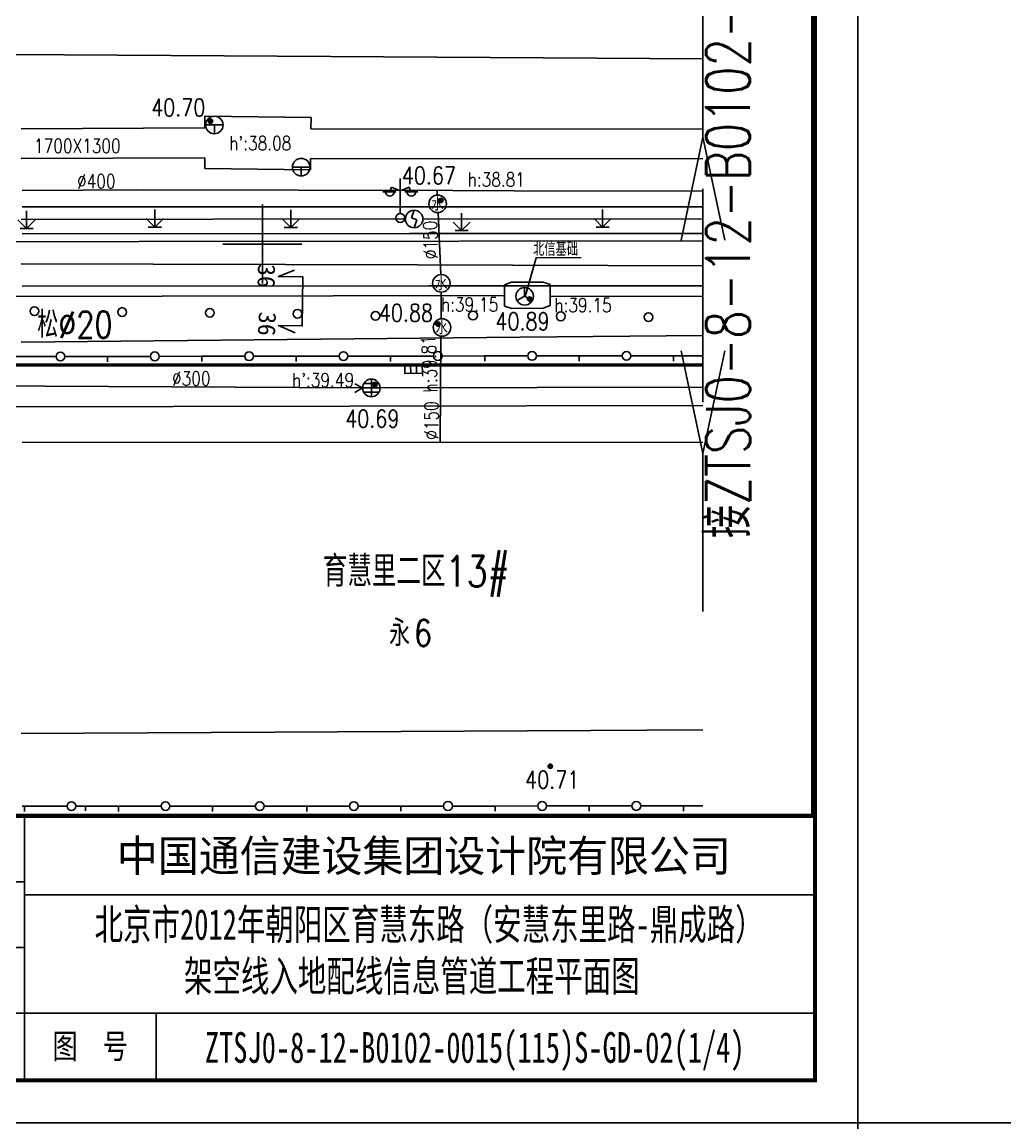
# Model space of a CAD drawing. Header units: inches. Extents: x 505347 to 508499, y 312634 to 313316.
# Drawn here: x 505786.3 to 505842.3, y 312809.9 to 312872.7 of the extents above; entities that cross this region are included whole.
import ezdxf
from ezdxf.enums import TextEntityAlignment as Align
from ezdxf.lldxf.tags import DXFTag

# ---------------------------------------------------------------- set-up
doc = ezdxf.new("R2010")
doc.units = ezdxf.units.IN
doc.header["$LTSCALE"] = 0.5
doc.header["$MEASUREMENT"] = 0
doc.linetypes.add('XX21', pattern=[3, 2, -1])
for name, color, linetype in [('0_RDCAD', 2, 'Continuous'), ('1_RDCAD', 3, 'Continuous'), ('3_RDCAD', 4, 'Continuous'), ('4_RDCAD', 7, 'Continuous'), ('BJ0', 7, 'Continuous'), ('BJ02', 7, 'Continuous'), ('BJ03', 7, 'Continuous'), ('BJ04', 7, 'Continuous'), ('BJ08', 7, 'Continuous'), ('BJ09', 7, 'Continuous'), ('BJ10', 7, 'Continuous'), ('PAPERFRAME', 7, 'Continuous'), ('上水井', 4, 'Continuous'), ('上水注记', 4, 'Continuous'), ('上水管线', 4, 'Continuous'), ('上水高程表', 4, 'Continuous'), ('中水管线', 151, 'Continuous'), ('底图', 7, 'Continuous'), ('热力井', 40, 'Continuous'), ('热力注记', 40, 'Continuous'), ('热力管线', 40, 'Continuous'), ('热力高程表', 40, 'Continuous'), ('照明井', 193, 'Continuous'), ('照明管线', 193, 'Continuous'), ('燃气管线', 6, 'Continuous'), ('电信井权属', 7, 'Continuous'), ('电信井（北信基础）', 3, 'Continuous'), ('电信断面图及编号', 3, 'Continuous'), ('电信管线', 3, 'Continuous'), ('电信高程表', 3, 'Continuous'), ('电力管线', 1, 'Continuous'), ('道路红线', 1, 'Continuous'), ('雨水井', 34, 'Continuous'), ('雨水注记', 34, 'Continuous'), ('雨水管线', 34, 'Continuous'), ('雨水高程表', 34, 'Continuous'), ('雨蓖子', 34, 'Continuous')]:
    doc.layers.add(name, color=color, linetype=linetype)
doc.styles.add('HZ', font='simplex.shx', dxfattribs={"bigfont": 'hztxt'})
doc.styles.add('STYLE1', font='')
doc.styles.add('单线宋体', font='txt.shx', dxfattribs={"width": 0.75, "bigfont": 'hztxt.shx'})
doc.styles.add('标题文字', font='', dxfattribs={"width": 0.68})
doc.styles.add('标题栏', font='simhei.ttf', dxfattribs={"width": 0.68})
doc.styles.add('粗等线', font='simhei.ttf')
doc.styles.add('细等线', font='txt.shx', dxfattribs={"bigfont": 'ht.shx'})
doc.styles.get('STYLE1').set_extended_font_data('SimSun')
doc.styles.get('标题文字').set_extended_font_data('SimSun')
tags = doc.linetypes.add('DL', pattern='A,15,-4.925,[130,ltypeshp.shx,S=0.5,R=330,X=-0.15,Y=0.433],0,[130,ltypeshp.shx,S=0.4,R=90,X=0,Y=0],-0.15,[130,ltypeshp.shx,S=0.5,R=150,X=0,Y=-0.433],-4.925,15', length=40).pattern_tags.tags
tags[32:33] = [DXFTag(74, 4), DXFTag(75, 0), DXFTag(340, '0'), DXFTag(46, 1.0), DXFTag(50, 0.0), DXFTag(44, 0.0), DXFTag(45, 0.0)]
tags[30:31] = [DXFTag(74, 4), DXFTag(75, 0), DXFTag(340, '0'), DXFTag(46, 1.0), DXFTag(50, 0.0), DXFTag(44, 0.0), DXFTag(45, 0.0)]
tags[4:5] = [DXFTag(74, 4), DXFTag(75, 0), DXFTag(340, '0'), DXFTag(46, 1.0), DXFTag(50, 0.0), DXFTag(44, 0.0), DXFTag(45, 0.0)]
tags = doc.linetypes.add('DX', pattern='A,15,-5,[130,ltypeshp.shx,S=1,R=330,X=0,Y=0],-5,15', length=40).pattern_tags.tags
tags[16:17] = [DXFTag(74, 4), DXFTag(75, 0), DXFTag(340, '0'), DXFTag(46, 1.0), DXFTag(50, 0.0), DXFTag(44, 0.0), DXFTag(45, 0.0)]
tags[14:15] = [DXFTag(74, 4), DXFTag(75, 0), DXFTag(340, '0'), DXFTag(46, 1.0), DXFTag(50, 0.0), DXFTag(44, 0.0), DXFTag(45, 0.0)]
tags[4:5] = [DXFTag(74, 4), DXFTag(75, 0), DXFTag(340, '0'), DXFTag(46, 1.0), DXFTag(50, 0.0), DXFTag(44, 0.0), DXFTag(45, 0.0)]
tags = doc.linetypes.add('SS', pattern='A,15,-1.9,[130,ltypeshp.shx,S=1,R=330,X=0,Y=0],-1.2,[130,ltypeshp.shx,S=1,R=330,X=0,Y=0],-1.9,15', length=35).pattern_tags.tags
tags[24:25] = [DXFTag(74, 4), DXFTag(75, 0), DXFTag(340, '0'), DXFTag(46, 1.0), DXFTag(50, 0.0), DXFTag(44, 0.0), DXFTag(45, 0.0)]
tags[22:23] = [DXFTag(74, 4), DXFTag(75, 0), DXFTag(340, '0'), DXFTag(46, 1.0), DXFTag(50, 0.0), DXFTag(44, 0.0), DXFTag(45, 0.0)]
tags[4:5] = [DXFTag(74, 4), DXFTag(75, 0), DXFTag(340, '0'), DXFTag(46, 1.0), DXFTag(50, 0.0), DXFTag(44, 0.0), DXFTag(45, 0.0)]
doc.linetypes.add('TRQD', pattern='A,15,[130,ltypeshp.shx,S=0.6,R=0,X=0,Y=0],-5,[130,ltypeshp.shx,S=0.6,R=0,X=0,Y=0],15', length=35)
tags = doc.linetypes.add('TRQZ', pattern='A,15,[130,ltypeshp.shx,S=0.6,R=0,X=0,Y=0],-2.5,[133,ltypeshp.shx,S=0.05,R=0,X=0,Y=0],-2.5,[130,ltypeshp.shx,S=0.6,R=0,X=0,Y=0],15', length=35).pattern_tags.tags
tags[28:29] = [DXFTag(74, 4), DXFTag(75, 0), DXFTag(340, '0'), DXFTag(46, 1.0), DXFTag(50, 0.0), DXFTag(44, 0.0), DXFTag(45, 0.0)]

# ---------------------------------------------------------------- blocks, each defined once
blk = doc.blocks.new('B5461')
for q in [(-0.866025, -0.5), (0, 1), (0.866025, -0.5)]:
    blk.add_line((0, 0), q)
blk.add_circle((0, 0), 1)
blk = doc.blocks.new('B552')
for p, q in [((0.984668, 0.518566), (-1.015332, 0.518566)), ((-1.015332, 0.518566), (-1.015332, -0.481434)), ((0.984668, -0.481434), (0.984668, 0.518566)), ((-1.015332, -0.481434), (0.984668, -0.481434))]:
    blk.add_line(p, q)
at = {"linetype": 'Continuous'}
for p, q in [((-0.348666, -0.481434), (-0.348666, 0.518566)), ((0.318001, -0.481434), (0.318001, 0.518566))]:
    blk.add_line(p, q, dxfattribs=at)
blk = doc.blocks.new('BC028')
for p, q in [((0, 0.5), (0, 4.5)), ((-1.98, 3), (-0.49, 3)), ((-0.99, 3.5), (-1.19, 3)), ((0, 3.1), (-0.99, 3.5)), ((0, 3.1), (1, 3.5)), ((0.5, 3), (2, 3)), ((1, 3.5), (1.2, 3))]:
    blk.add_line(p, q)
blk.add_circle((0, 0), 0.5)
for centre in [(-1.19, 3), (1.25, 3)]:
    blk.add_arc(centre, 0.5, 179, 0)
blk = doc.blocks.new('941')
for p, q in [((-0.5, -1), (-0.5, 1)), ((0.5, -1), (0.5, 1))]:
    blk.add_line(p, q)
blk = doc.blocks.new('B954')
at = {"linetype": 'Continuous'}
for p, q in [((0, 0), (0, 2)), ((0, 0), (-0.978957, 0.978957)), ((-0.75, 0), (0.75, 0)), ((0, 0), (0.978957, 0.978957))]:
    blk.add_line(p, q, dxfattribs=at)
blk = doc.blocks.new('B8211')
blk.add_hatch(color=256).paths.add_polyline_path([(0.25, 0, 1), (-0.25, 0, 1)])
blk.add_circle((0, 0), 0.25)
blk = doc.blocks.new('B5502')
blk.add_circle((0, 0), 1)
at = {"style": '细等线'}
blk.add_text('水', height=1.5, dxfattribs=at).set_placement((-0.74, -0.79))
blk = doc.blocks.new('B547')
at = {"linetype": 'Continuous'}
for p, q in [((0, 1), (-0.31427, 0.111111)), ((-0.31427, 0.111111), (0.31427, -0.111111)), ((0, -1), (0.31427, -0.111111))]:
    blk.add_line(p, q, dxfattribs=at)
blk.add_circle((0, 0), 1)
blk = doc.blocks.new('B545')
for p, q in [((-1, 0), (1, 0)), ((0, -1), (0, 0))]:
    blk.add_line(p, q)
blk.add_circle((0, 0), 1)
blk = doc.blocks.new('B5422')
at = {"linetype": 'Continuous'}
for p, q in [((-1, 0), (1, 0)), ((-0.866025, 0.5), (0.866025, 0.5)), ((0, 1), (0, -1)), ((-0.866025, -0.5), (0.866025, -0.5))]:
    blk.add_line(p, q, dxfattribs=at)
blk.add_circle((0, 0), 1, dxfattribs=at)
blk = doc.blocks.new('111111')
for p, q in [((518331.076, 303651.061), (518751.076, 303651.061)), ((518751.076, 303651.061), (518331.076, 303651.061)), ((518331.076, 303651.061), (518331.076, 303502.611)), ((518751.076, 303502.611), (518751.076, 303651.061)), ((518748.576, 303505.111), (518748.576, 303648.561)), ((518343.576, 303505.111), (518748.576, 303505.111)), ((518331.076, 303502.611), (518751.076, 303502.611))]:
    blk.add_line(p, q)
at = {"const_width": 0.35}
blk.add_lwpolyline([(518343.576, 303648.561), (518748.576, 303648.561), (518748.576, 303505.111), (518343.576, 303505.111)], close=True, dxfattribs=at)
blk = doc.blocks.new('RDCADTITLE')
at = {"color": 0, "ltscale": 10}
blk.add_lwpolyline([(-180, 30, 0, 0, 0), (0, 30, 0.5, 180, 0)], format="xyseb", dxfattribs=at)
at = {"ltscale": 10, "const_width": 0.5}
blk.add_lwpolyline([(-180, 0), (-180, 30), (0, 30)], dxfattribs=at)
at = {"ltscale": 10}
blk.add_lwpolyline([(-180, 30), (0, 30), (-180, 30)], dxfattribs=at)
at = {"layer": '0_RDCAD', "color": 0}
for p, q in [((-90, 30), (-90, 0)), ((0, 0), (0, 30)), ((-90, 22.5), (-180, 22.5)), ((-90, 21), (0, 21)), ((-90, 15), (-180, 15)), ((0, 7.5), (-180, 7.5)), ((-75, 7.5), (-75, 0)), ((-180, 0), (0, 0))]:
    blk.add_line(p, q, dxfattribs=at)
at = {"layer": '1_RDCAD', "color": 0}
blk.add_line((0, 30), (-180, 30), dxfattribs=at)
at = {"style": '标题栏', "width": 0.95}
blk.add_text('中国通信建设集团设计院有限公司', height=3.6, dxfattribs=at).set_placement((-44.47, 25.53), align=Align.MIDDLE)
at = {"style": 'STYLE1', "width": 0.75}
blk.add_text('图  号', height=2.8, dxfattribs=at).set_placement((-82.5, 3.75), align=Align.MIDDLE_CENTER)
for tag, p in [('A1', (-145, 26.25)), ('B1', (-100, 26.25)), ('A3', (-145, 18.75)), ('B2', (-100, 18.75)), ('A4', (-145, 11.25)), ('B3', (-100, 11.25)), ('A4', (-145, 3.75)), ('B4', (-100, 3.75))]:
    blk.add_attdef(tag, text='', height=2.8, dxfattribs=at).set_placement(p, align=Align.MIDDLE_CENTER)
at = {"layer": '4_RDCAD', "style": '标题文字', "width": 0.65}
for tag, height, p in [('C2', 3.4, (-45, 17.95)), ('C3', 3.4, (-45, 11.75)), ('ZTSJ4-09-系统立项编码-流水号+设计阶段-专业代码-图号', 2.8, (-37.62, 3.75))]:
    blk.add_attdef(tag, text='', height=height, dxfattribs=at).set_placement(p, align=Align.MIDDLE_CENTER)
blk = doc.blocks.new('M9502')
at = {"linetype": 'Continuous'}
for p, q in [((14.125, 1.25), (12.5, 0)), ((17.5, 0), (15.875, 1.25)), ((12.5, 0), (7.5, 0)), ((12.5, 0), (14.125, -1.25)), ((16.6875, 0), (13.3125, 0)), ((15.875, -1.25), (17.5, 0)), ((20, 0), (17.5, 0))]:
    blk.add_line(p, q, dxfattribs=at)

msp = doc.modelspace()

# ---------------------------------------------------------------- linework, layer by layer
at = {"color": 1, "const_width": 0.2}
msp.add_lwpolyline([(505739.564, 312853.145), (505825.11, 312853.145)], dxfattribs=at)
at = {"layer": 'BJ0'}
for q in [(505800, 312862.289), (505797.75, 312860.039), (505800, 312857.789), (505802.25, 312860.039)]:
    msp.add_line((505800, 312860.039), q, dxfattribs=at)
at = {"layer": 'BJ02', "linetype": 'Continuous', "flags": 128}
for points in [[(505783.363, 312853.626), (505788.24, 312853.631)], [(505788.24, 312853.631), (505786.302, 312853.629)], [(505791.178, 312853.635), (505788.74, 312853.632)], [(505793.617, 312853.638), (505791.178, 312853.635)], [(505791.178, 312853.635), (505791.179, 312853.335)], [(505796.555, 312853.641), (505794.117, 312853.638)], [(505798.993, 312853.644), (505796.555, 312853.641)], [(505796.555, 312853.641), (505796.555, 312853.341)], [(505801.932, 312853.647), (505799.493, 312853.645)], [(505804.37, 312853.65), (505801.932, 312853.647)], [(505801.932, 312853.647), (505801.932, 312853.347)], [(505804.87, 312853.651), (505809.747, 312853.657)], [(505807.308, 312853.654), (505807.309, 312853.354)], [(505812.685, 312853.66), (505810.247, 312853.657)], [(505815.123, 312853.663), (505812.685, 312853.66)], [(505812.685, 312853.66), (505812.685, 312853.36)], [(505818.062, 312853.666), (505815.623, 312853.664)], [(505820.5, 312853.669), (505818.062, 312853.666)], [(505818.062, 312853.666), (505818.062, 312853.366)], [(505823.438, 312853.673), (505821, 312853.67)], [(505825.11, 312853.675), (505823.438, 312853.673)], [(505823.438, 312853.673), (505823.439, 312853.373)], [(505788.868, 312828.003), (505786.302, 312828.002)], [(505786.435, 312828.002), (505786.302, 312828.002)], [(505786.435, 312828.002), (505786.435, 312827.702)], [(505791.8, 312828.004), (505789.368, 312828.003)], [(505794.233, 312828.005), (505791.8, 312828.004)], [(505791.8, 312828.004), (505791.8, 312827.704)], [(505797.166, 312828.006), (505794.733, 312828.005)], [(505799.599, 312828.007), (505797.166, 312828.006)], [(505797.166, 312828.006), (505797.166, 312827.706)], [(505802.532, 312828.009), (505800.099, 312828.008)], [(505804.965, 312828.01), (505802.532, 312828.009)], [(505802.532, 312828.009), (505802.532, 312827.709)], [(505805.465, 312828.01), (505810.33, 312828.012)], [(505807.897, 312828.011), (505807.898, 312827.711)], [(505813.263, 312828.013), (505810.83, 312828.012)], [(505815.696, 312828.014), (505813.263, 312828.013)], [(505813.263, 312828.013), (505813.263, 312827.713)], [(505818.629, 312828.015), (505816.196, 312828.014)], [(505821.062, 312828.016), (505818.629, 312828.015)], [(505818.629, 312828.015), (505818.629, 312827.715)], [(505821.562, 312828.016), (505825.11, 312828.018)], [(505823.994, 312828.017), (505823.995, 312827.717)]]:
    msp.add_lwpolyline(points, dxfattribs=at)
at = {"layer": 'BJ02', "linetype": 'Continuous'}
for points in [[(505786.302, 312848.754), (505825.11, 312848.728)], [(505818.712, 312832.316), (505786.25, 312832.151)], [(505825.11, 312832.349), (505818.712, 312832.316)]]:
    msp.add_lwpolyline(points, dxfattribs=at)
for centre in [(505788.49, 312853.632), (505793.867, 312853.638), (505799.243, 312853.644), (505804.62, 312853.651), (505809.997, 312853.657), (505815.373, 312853.663), (505820.75, 312853.67), (505789.118, 312828.003), (505794.483, 312828.005), (505799.849, 312828.007), (505805.215, 312828.01), (505810.58, 312828.012), (505815.946, 312828.014), (505821.312, 312828.016)]:
    msp.add_circle(centre, 0.25, dxfattribs=at)
at = {"layer": 'BJ04', "linetype": 'Continuous'}
for points in [[(505809.465, 312862.161), (505786.302, 312862.155)], [(505825.11, 312862.165), (505809.465, 312862.161)], [(505786.302, 312860.63), (505808.377, 312860.635)], [(505808.377, 312860.635), (505825.11, 312860.638)]]:
    msp.add_lwpolyline(points, dxfattribs=at)
at = {"layer": 'BJ04', "linetype": 'Continuous', "elevation": 40.831}
for points in [[(505786.302, 312857.64), (505809.482, 312857.656)], [(505809.482, 312857.656), (505816.602, 312857.66)], [(505816.602, 312857.66), (505825.11, 312857.666)]]:
    msp.add_lwpolyline(points, dxfattribs=at)
at = {"layer": 'BJ04', "linetype": 'XX21', "flags": 128}
for points in [[(505789.927, 312828.03), (505789.928, 312827.733)], [(505789.933, 312826.233), (505789.93, 312827.233)], [(505789.938, 312824.733), (505789.935, 312825.733)], [(505789.943, 312823.233), (505789.939, 312824.233)], [(505789.948, 312821.733), (505789.944, 312822.733)], [(505789.953, 312820.233), (505789.949, 312821.233)]]:
    msp.add_lwpolyline(points, dxfattribs=at)
at = {"layer": 'BJ09', "linetype": 'Continuous'}
for centre in [(505787.008, 312856.213), (505792.008, 312856.164), (505797.008, 312856.116), (505802.008, 312856.067), (505806.448, 312855.95), (505812.007, 312855.97), (505817.007, 312855.921), (505822.007, 312855.872)]:
    msp.add_circle(centre, 0.25, dxfattribs=at)
at = {"layer": '上水管线', "linetype": 'SS', "ltscale": 0.6}
for p, q in [((505786.302, 312863.091), (505793.2, 312863.126)), ((505793.2, 312863.126), (505810.864, 312863.087)), ((505810.864, 312863.087), (505814.357, 312863.079)), ((505814.357, 312863.079), (505825.11, 312863.055))]:
    msp.add_line(p, q, dxfattribs=at)
for points in [[(505809.956, 312863.089), (505809.968, 312862.834)], [(505810.014, 312861.837), (505810.177, 312858.298)], [(505810.196, 312857.304), (505810.182, 312855.783)], [(505810.173, 312854.798), (505810.126, 312848.738)]]:
    msp.add_lwpolyline(points, dxfattribs=at)
at = {"layer": '中水管线', "linetype": 'SS', "ltscale": 0.6, "elevation": 40.441}
for points in [[(505811.197, 312860.204), (505738.27, 312860.133)], [(505825.11, 312860.217), (505811.235, 312860.204)]]:
    msp.add_lwpolyline(points, dxfattribs=at)
at = {"layer": '热力管线'}
for p, q in [((505802.775, 312867.25), (505796.712, 312867.32)), ((505802.768, 312866.613), (505802.775, 312867.25)), ((505786.258, 312866.603), (505796.712, 312866.656)), ((505802.768, 312866.613), (505825.11, 312866.591)), ((505786.258, 312864.919), (505796.712, 312864.956)), ((505802.745, 312864.277), (505802.751, 312864.913)), ((505802.751, 312864.913), (505825.11, 312864.891)), ((505796.712, 312864.347), (505802.745, 312864.277))]:
    msp.add_line(p, q, dxfattribs=at)
for points in [[(505743.217, 312871.114), (505825.11, 312870.588)], [(505796.712, 312866.656), (505796.712, 312867.32)], [(505796.712, 312864.347), (505796.712, 312864.956)]]:
    msp.add_lwpolyline(points, dxfattribs=at)
at = {"layer": '照明管线'}
for points in [[(505808.154, 312861.47), (505786.258, 312861.443)], [(505808.145, 312861.483), (505808.044, 312861.486)], [(505809.133, 312861.47), (505825.11, 312861.463)]]:
    msp.add_lwpolyline(points, dxfattribs=at)
at = {"layer": '燃气管线', "linetype": 'TRQZ'}
for p, q in [((505786.26, 312858.91), (505808.836, 312858.848)), ((505808.836, 312858.848), (505825.11, 312858.804))]:
    msp.add_line(p, q, dxfattribs=at)
at = {"layer": '燃气管线', "linetype": 'TRQD', "ltscale": 0.5}
msp.add_line((505776.124, 312850.735, 81.503), (505825.11, 312850.837, 36.58), dxfattribs=at)
at = {"layer": '电信井权属', "elevation": 40.889}
msp.add_lwpolyline([(505814.983, 312857.043), (505815.605, 312859.246), (505818.164, 312859.269)], dxfattribs=at)
at = {"layer": '电信断面图及编号', "elevation": -40.831}
msp.add_lwpolyline([(505801.872, 312854.981), (505800.917, 312855.388), (505802.271, 312855.369), (505802.311, 312858.167), (505800.914, 312858.187), (505801.828, 312858.551)], dxfattribs=at)
at = {"layer": '电信管线', "linetype": 'DX'}
msp.add_lwpolyline([(505813.801, 312857.706), (505814.196, 312857.861), (505816, 312857.874), (505816.399, 312857.727), (505816.408, 312856.532), (505816.01, 312856.378), (505814.209, 312856.363), (505813.805, 312856.507)], close=True, dxfattribs=at)
for points in [[(505755.231, 312856.996), (505813.803, 312857.107)], [(505825.11, 312857.057), (505816.404, 312857.062)]]:
    msp.add_lwpolyline(points, dxfattribs=at)
at = {"layer": '电力管线', "linetype": 'DL'}
for points in [[(505786.258, 312854.455), (505814.699, 312854.726)], [(505814.699, 312854.726), (505825.11, 312854.825)]]:
    msp.add_lwpolyline(points, dxfattribs=at)
at = {"layer": '道路红线'}
msp.add_line((505739.564, 312853.145), (505825.11, 312853.145), dxfattribs=at)
at = {"layer": '雨水管线'}
for points in [[(505805.704, 312851.839), (505776.715, 312851.996)], [(505805.265, 312852.075), (505805.704, 312851.839), (505805.278, 312851.574)], [(505825.11, 312851.887), (505806.212, 312851.84)]]:
    msp.add_lwpolyline(points, dxfattribs=at)

# ---------------------------------------------------------------- block references
for p in [(-12917.139, 9307.337, 82.3), (-12497.139, 9307.337, 82.3), (-12917.139, 9158.888, 82.3), (-12497.139, 9158.888, 82.3)]:
    msp.add_blockref('111111', p)
at = {"layer": '3_RDCAD', "xscale": 3.603068985627033, "zscale": 3.603068985593801, "rotation": 270}
msp.add_blockref('M9502', (505825.11, 312911.161), dxfattribs=at)
at = {"layer": 'BJ03', "linetype": 'Continuous', "xscale": 0.5, "yscale": 0.5, "zscale": 0.5}
msp.add_blockref('BC028', (505807.861, 312861.523), dxfattribs=at)
at = {"layer": 'BJ08', "xscale": 0.5, "yscale": 0.5, "zscale": 0.5}
for p in [(505797.041, 312867.045), (505810.173, 312862.527, 81.34), (505815.232, 312856.905, 81.78), (505810.007, 312855.479, 81.76), (505806.411, 312852.032, 81.38), (505816.409, 312830.28, 40.71), (505816.652, 312826.683, 40.93), (505802.901, 312822.174, 41.16)]:
    msp.add_blockref('B8211', p, dxfattribs=at)
at = {"layer": 'BJ09', "xscale": 0.5, "yscale": 0.5, "zscale": 0.5}
for p in [(505786.562, 312860.928), (505793.872, 312861.009), (505801.626, 312860.981), (505811.356, 312860.804), (505819.394, 312861.004)]:
    msp.add_blockref('B954', p, dxfattribs=at)
at = {"layer": 'BJ09', "linetype": 'Continuous', "xscale": 0.5, "yscale": 0.5, "zscale": 0.5}
for p in [(505809.512, 312825.205), (505797.291, 312822.537), (505820.209, 312821.427)]:
    msp.add_blockref('941', p, dxfattribs=at)
at = {"layer": '上水井', "xscale": 0.5, "yscale": 0.5, "zscale": 0.5}
for p in [(505809.991, 312862.334, 40.666), (505810.2, 312857.797, 40.666), (505810.237, 312855.285, 40.875)]:
    msp.add_blockref('B5502', p, dxfattribs=at)
at = {"layer": '热力井', "xscale": 0.5, "yscale": 0.5, "zscale": 0.5}
for p in [(505797.264, 312866.826, 40.696), (505802.214, 312864.422, 40.684)]:
    msp.add_blockref('B545', p, dxfattribs=at)
at = {"layer": '照明井', "xscale": 0.5, "yscale": 0.5, "zscale": 0.5}
msp.add_blockref('B547', (505808.649, 312861.47, 40.905), dxfattribs=at)
at = {"layer": '电信井（北信基础）', "xscale": 0.5, "yscale": 0.5, "zscale": 0.5}
msp.add_blockref('B5461', (505814.948, 312857.063, 40.889), dxfattribs=at)
at = {"layer": '雨水井', "xscale": 0.5, "yscale": 0.5, "zscale": 0.5}
msp.add_blockref('B5422', (505806.212, 312851.84, 40.689), dxfattribs=at)
at = {"layer": '雨蓖子', "xscale": 0.4999999999999995, "yscale": 0.5, "zscale": 0.5, "rotation": 1.24932669084278}
msp.add_blockref('B552', (505808.624, 312852.905, 40.686), dxfattribs=at)

# ---------------------------------------------------------------- texts
at = {"layer": 'BJ08', "style": 'HZ', "width": 0.8}
for s, p in [('40.70', (505793.665, 312867.324, 40.7)), ('40.67', (505807.95, 312863.448, 40.67)), ('40.88', (505806.639, 312855.617, 40.88)), ('40.89', (505813.284, 312855.133, 40.89)), ('40.69', (505804.722, 312849.586, 40.69)), ('40.71', (505814.978, 312829.011, 40.71)), ('40.80', (505812.896, 312825.727, 40.93)), ('41.16', (505799.792, 312821.848, 41.16))]:
    msp.add_text(s, height=1, dxfattribs=at).set_placement(p)
at = {"layer": 'BJ10', "linetype": 'Continuous', "style": 'HZ', "width": 0.8}
for s, height, p in [('松%%c20', 1.5, (505787.17, 312854.702)), ('育慧里二区13#', 1.75, (505803.441, 312840.515)), ('永', 1.5, (505807.218, 312837.123)), ('6', 1.5, (505808.643, 312837.123))]:
    msp.add_text(s, height=height, dxfattribs=at).set_placement(p)
at = {"layer": '上水注记', "style": 'HZ', "width": 0.8}
for s, rotation, p in [('%%c400', 0.29794, (505789.44, 312863.213)), ('%%c150', 90.99821, (505810.003, 312859.183)), ('%%c150', 90.24847, (505810.04, 312848.886))]:
    msp.add_text(s, height=0.8, rotation=rotation, dxfattribs=at).set_placement(p)
at = {"layer": '上水高程表', "style": 'HZ', "width": 0.8}
msp.add_text('h:38.81', height=0.8, dxfattribs=at).set_placement((505811.703, 312863.317))
msp.add_text('h:39.81', height=0.8, rotation=92.51459, dxfattribs=at).set_placement((505809.99, 312851.605))
at = {"layer": '底图', "color": 0, "linetype": 'Continuous', "style": '单线宋体', "width": 0.75}
msp.add_text('接ZTSJ0-8-12-B0102-0015(115)S-GD-02(2/4)图', height=2.5, rotation=90.0133, dxfattribs=at).set_placement((505826.537, 312876.067, -39.115), align=Align.MIDDLE_CENTER)
at = {"layer": '热力注记', "style": 'HZ', "width": 0.8}
msp.add_text('1700X1300', height=0.8, dxfattribs=at).set_placement((505786.986, 312865.235))
at = {"layer": '热力高程表', "style": 'HZ', "width": 0.8}
msp.add_text("h':38.08", height=0.8, rotation=359.97048, dxfattribs=at).set_placement((505798.113, 312865.396))
at = {"layer": '电信井权属', "linetype": 'Continuous', "style": 'HZ', "width": 0.8}
msp.add_text('北信基础', height=0.8, dxfattribs=at).set_placement((505815.432, 312859.359, 40.889))
at = {"layer": '电信断面图及编号', "style": '粗等线'}
for rotation, p in [(268.77666, (505800.229, 312858.222, -40.831)), (267.01729, (505800.264, 312855.489, -40.831))]:
    msp.add_text('36', height=1, rotation=rotation, dxfattribs=at).set_placement(p, align=Align.MIDDLE)
at = {"layer": '电信高程表', "style": 'HZ', "width": 0.8}
for p in [(505810.181, 312856.199, -40.831), (505816.643, 312856.148, -40.831)]:
    msp.add_text('h:39.15', height=0.8, dxfattribs=at).set_placement(p)
at = {"layer": '雨水注记', "style": 'HZ', "width": 0.8}
msp.add_text('%%c300', height=0.8, dxfattribs=at).set_placement((505794.851, 312851.985))
at = {"layer": '雨水高程表', "style": 'HZ', "width": 0.8}
msp.add_text("h':39.49", height=0.8, dxfattribs=at).set_placement((505801.69, 312851.883))

# ---------------------------------------------------------------- next in the draw order: wipeouts: each hides what was drawn before it
msp.add_wipeout([(505741.438, 312827.449), (505741.438, 312812.449), (505831.438, 312812.449), (505831.438, 312827.449)]).translate(0, 0, 82.3)

# ---------------------------------------------------------------- next in the draw order: block references
at = {"layer": 'PAPERFRAME', "ltscale": 0.15873, "xscale": 0.5, "yscale": 0.5, "zscale": 0.5}
msp.add_blockref('RDCADTITLE', (505831.438, 312812.449, 82.3), dxfattribs=at)

# ---------------------------------------------------------------- next in the draw order: texts
at = {"color": 7, "lineweight": 25, "style": '标题文字', "width": 0.68}
for s, p in [('北京市2012年朝阳区育慧东路（安慧东里路-鼎成路）', (505809.505, 312821.265, 82.3)), ('架空线入地配线信息管道工程平面图', (505808.518, 312818.321, 82.3)), ('ZTSJ0-8-12-B0102-0015(115)S-GD-02(1/4)', (505812.104, 312814.252, 82.3))]:
    msp.add_text(s, height=1.75, dxfattribs=at).set_placement(p, align=Align.MIDDLE_CENTER)

doc.saveas('drawing.dxf')
